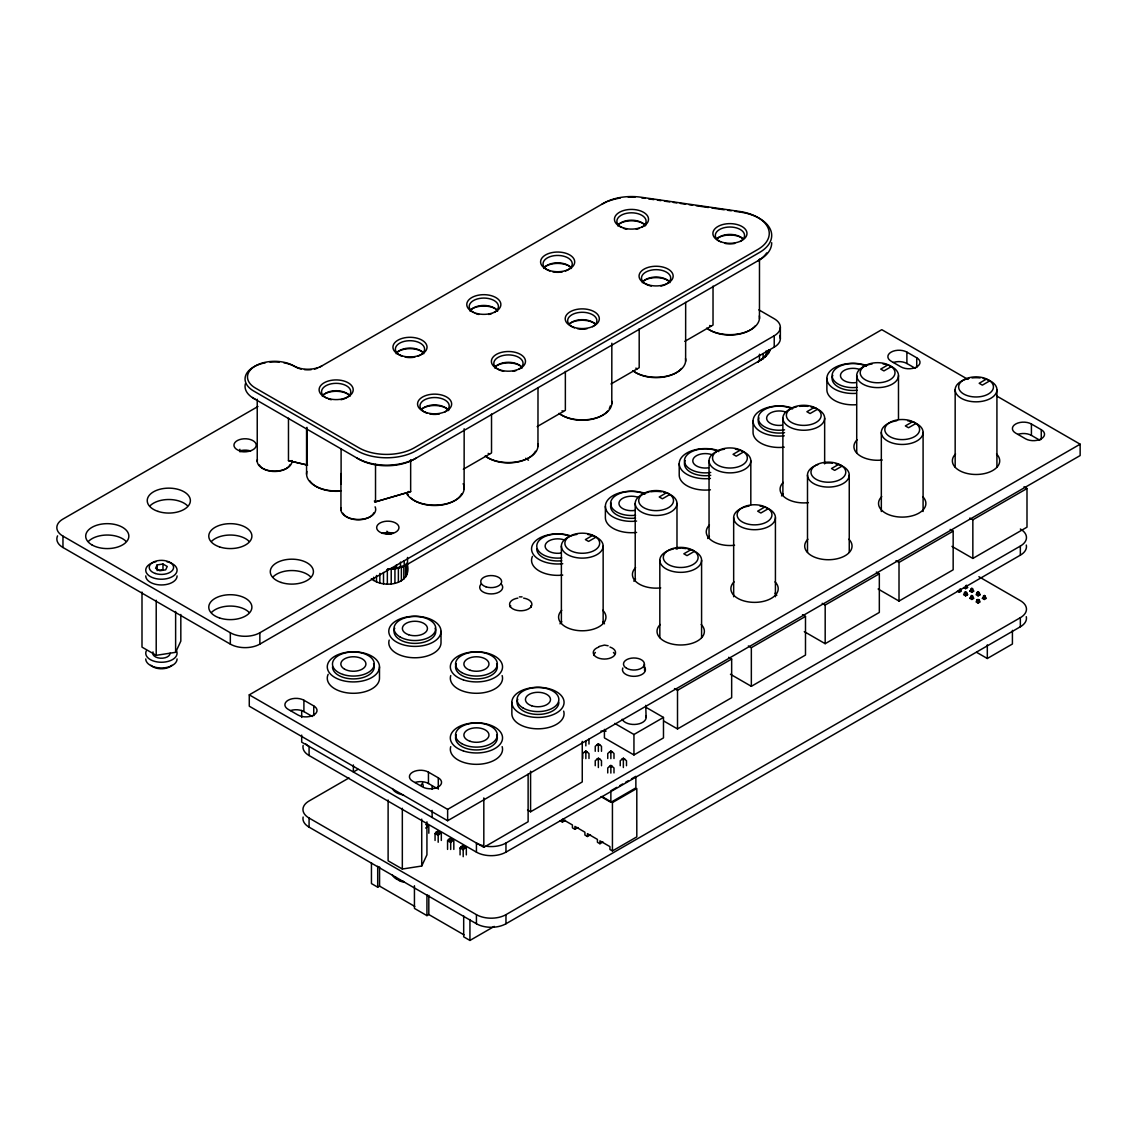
<?xml version="1.0" encoding="UTF-8"?>
<svg xmlns="http://www.w3.org/2000/svg" width="1137" height="1137" viewBox="0 0 1137 1137"><rect width="100%" height="100%" fill="white"/><g stroke="black" fill="none" stroke-linecap="round" stroke-linejoin="round"><path stroke-width="1.5" d="M464.123 489.123L464.166 428.763M537.957 446.5L538 387.575M585.853 751.728L585.853 750.988L588.98 753.533L588.98 758.507M601.487 765.727L601.487 760.738L599.753 759.019L598.36 759.814L598.36 767.532M598.36 758.933L598.36 758.208L599.753 759.019M598.36 744.508L598.36 743.769L601.487 746.313L601.487 751.287M610.867 766.153L610.867 765.428L613.994 767.958L613.994 772.947M613.994 758.507L613.994 753.533L612.26 751.799L610.867 752.595L610.867 758.649M610.867 751.728L610.867 750.988L612.26 751.799M611.791 403.877L611.834 343.218M623.36 758.933L623.36 758.208L626.487 760.738L626.487 765.727M685.625 361.253L685.668 302.314M759.459 318.616L759.488 259.051M239.893 449.3L239.736 451.673L248.975 451.346M371.344 578.676C383.51 589.279 413.726 584.773 406.975 563.071M964.617 592.462L963.636 594.736L965.611 595.859L967.573 594.736L966.592 592.462L964.617 592.462L966.592 592.462M969.889 591.126L971.851 588.284L973.826 591.126L971.851 592.263L969.889 591.126L971.851 589.989M969.889 598.332L971.851 595.49L973.826 598.332L971.851 599.469L969.889 598.332L971.851 597.195M977.124 592.462L976.143 594.736L978.104 595.859L980.08 594.736L979.085 592.462L977.124 592.462L979.085 592.462M977.124 599.668L976.143 601.942L978.104 603.079L980.08 601.942L979.085 599.668L977.124 599.668L979.085 599.668M982.396 598.332L984.358 595.49L986.333 598.332L984.358 599.469L982.396 598.332L984.358 597.195M157.148 564.918L155.584 568.287L159.848 570.746L165.675 569.85L167.238 566.482L162.975 564.023L157.148 564.918L157.148 570.603M141.997 592.064L141.997 647.124L156.21 655.324L175.624 652.325L180.826 641.112L180.826 614.477M388.115 800.036L388.115 860.823L402.327 869.023L421.728 866.024L426.929 854.825L426.929 821.824M766.153 350.907L766.153 356.023L764.362 356.975L770.332 350.139L764.362 356.975L757.739 362.063L766.153 356.023L768.584 353.152L768.584 349.741M425.693 828.091L428.038 825.846M435.059 840.456L435.059 833.506L437.418 831.261L441.312 833.506L441.312 840.456M438.186 842.261L438.186 835.311L440.545 833.051M447.566 849.41L447.566 840.726L449.911 838.466L453.819 840.726L453.819 849.41M450.693 849.481L450.693 842.531L453.038 840.271M460.073 854.896L460.073 847.946L462.418 845.686L466.326 847.946L466.326 854.896M463.2 856.701L463.2 849.751L465.545 847.491M374.357 500.976A17.396 10.048 0 0 1 374.983 502L410.656 491.596L410.656 459.732M585.853 750.988L582.727 753.533L582.727 758.507M598.36 743.769L595.234 746.313L595.234 751.287M598.36 758.208L595.234 760.738L595.234 765.727M610.867 750.988L607.741 753.533L607.741 758.507M610.867 765.428L607.741 767.958L607.741 772.947M623.36 758.208L620.233 760.738L620.233 765.727M766.153 356.023L761.364 359.662L763.098 358.667L763.098 353.55M387.092 569.495L398.575 568.173L405.795 565.26L763.098 358.667M374.983 502L410.656 491.596M320.151 366.896L603.676 203.21A39.326 22.712 0 0 1 641.026 197.227L739.476 211.439A39.326 22.712 0 0 1 767.83 227.414A39.326 22.712 0 0 1 757.739 249.529L414.422 447.751A39.326 22.712 0 0 1 358.795 447.751L255.427 388.058A27.146 15.676 0 0 1 255.427 365.901A27.146 15.676 0 0 1 293.815 365.901A19.841 11.455 0 0 0 321.87 365.901M257.971 406.492L62.961 519.069A20.878 12.052 0 0 0 62.961 536.124L62.961 547.494L230.328 644.11A20.878 12.052 0 0 0 259.861 644.11L774.226 347.14A20.878 12.052 0 0 0 779.641 335.5M463.327 469.24L491.525 452.952L491.525 414.01M537.161 426.602L565.359 410.329L565.359 371.387M610.995 383.979L639.193 367.706L639.193 328.764M684.829 341.356L713.027 325.068L713.027 286.126M62.961 536.124L230.328 632.755A20.878 12.052 0 0 0 259.861 632.755L774.226 335.77A20.878 12.052 0 0 0 774.226 318.73L758.876 309.861M997.106 396.245L1080.15 444.197L1080.15 455.553L447.637 820.729L249.273 706.205L249.273 694.849L881.786 329.673L967.9 379.388M592.761 535.328L585.384 539.592L588.568 541.425L595.959 537.161M666.595 492.705L659.218 496.968L662.402 498.802L669.792 494.538M740.429 450.067L733.052 454.331L736.236 456.179L743.626 451.915M814.263 407.444L806.886 411.708L810.07 413.541L817.46 409.277M888.096 364.821L880.72 369.084L883.904 370.918L891.294 366.654M691.211 549.541L683.834 553.804L687.018 555.638L694.394 551.374M765.045 506.903L757.668 511.167L760.852 513.014L768.228 508.751M838.879 464.28L831.502 468.543L834.686 470.377L842.062 466.113M912.713 421.656L905.336 425.92L908.52 427.754L915.896 423.49M986.546 379.019L979.17 383.283L982.354 385.13L989.73 380.867M357.956 769.351L353.38 771.995L353.38 764.945M349.002 777.935L309.079 800.988A20.878 12.052 0 0 0 309.079 818.043L309.079 827.139L476.431 923.756A20.878 12.052 0 0 0 505.965 923.756L1020.344 626.785A20.878 12.052 0 0 0 1026.285 616.68M249.273 694.849L447.637 809.373L1080.15 444.197M674.525 688.567L677.51 690.301L731.659 659.034L731.659 697.692L677.51 728.945L664.079 721.199M748.359 645.944L751.344 647.664L805.493 616.41L805.493 655.054L751.344 686.322L730.451 674.255M822.193 603.321L825.178 605.04L879.327 573.787L879.327 612.431L825.178 643.684L804.285 631.632M896.027 560.697L899.012 562.417L953.161 531.15L953.161 569.808L899.012 601.061L878.119 589.009M969.861 518.06L972.846 519.78L1026.995 488.526L1026.995 527.17L972.846 558.438L951.953 546.371M584.461 751.799L585.853 752.595L587.246 751.799M596.968 744.579L598.36 745.375L599.753 744.579M614.747 723.402L633.949 734.488L663.482 717.433L663.482 737.899L633.949 754.954L604.415 737.899L604.415 729.371M371.444 862.67L371.444 883.577L377.697 887.187L379.559 886.107L414.778 906.431M527.525 810.027L530.581 811.79L582.258 781.943L582.258 741.381M609.475 766.224L610.867 767.034L612.26 766.224M621.967 759.019L623.36 759.814L624.753 759.019M301.689 735.099L301.689 742.163L483.822 847.307L528.122 821.738L528.122 774.112M485.797 846.17A20.878 12.052 0 0 0 505.965 843.043L1020.344 546.073A20.878 12.052 0 0 0 1020.344 529.018M616.751 787.372L610.867 790.769L610.867 802.324L601.018 796.639M619.693 785.681L622.635 783.976M625.577 782.284L628.519 780.579M631.461 778.888L635.867 776.329L635.867 787.884L610.867 802.324M303.138 745.417A20.878 12.052 0 0 0 309.079 755.522L476.431 852.139A20.878 12.052 0 0 0 505.965 852.139L1020.344 555.169A20.878 12.052 0 0 0 1026.285 545.064M957.382 591.126L959.358 592.263L961.319 591.126L960.339 588.852M965.611 588.653L967.573 587.516L966.592 585.242L965.611 585.811L965.611 588.653L963.636 587.516M559.916 820.63L562.417 822.079L565.459 820.317M972.846 588.852L970.87 588.852M601.843 796.468L612.431 802.58L636.805 788.509L636.805 836.875L612.431 850.945L609.929 849.51L609.929 846.61L599.924 840.84L599.924 843.725L597.422 842.29L597.422 839.404L587.417 833.62L587.417 836.505L584.915 835.07L584.915 832.185L574.924 826.4L574.924 829.299L572.423 827.85L572.423 824.965L562.417 819.194L562.417 822.079M972.846 596.058L970.87 596.058M574.924 829.299L577.966 827.537M414.437 885.751L414.437 908.406L426.943 915.626L428.82 914.546L464.024 934.87M985.338 596.058L983.377 596.058M587.417 836.505L590.473 834.757M599.924 843.725L602.965 841.977M309.079 818.043L476.431 914.66A20.878 12.052 0 0 0 505.965 914.66L1020.344 617.689A20.878 12.052 0 0 0 1020.344 600.634L978.886 576.701M463.683 915.925L463.683 936.831L469.936 940.441L494.268 926.399M976.683 652.368L987.314 658.494L1012.413 644.011L1012.413 630.367M407.529 557.443L407.529 564.265L402.413 566.894L389.28 568.898M405.795 565.26L394.411 569.054L387.831 568.969M766.679 354.09L768.584 353.152M599.199 646.441L604.415 645.091L608.11 645.759M158.611 570.39L162.975 569.708L162.975 564.023M519.382 596.882L522.082 596.882M385.486 533.551L391.725 533.765M600.976 731.077L606.135 731.077M641.623 197.852L645.134 198.364M648.644 198.876L653.917 199.629M657.442 200.14L660.952 200.652M664.477 201.15L669.75 201.917M673.26 202.429L676.771 202.926M680.296 203.438L685.568 204.205M689.079 204.703L692.604 205.214M696.114 205.726L708.422 207.502M711.933 208L724.241 209.776M727.751 210.288L731.276 210.8M734.786 211.297L740.059 212.065M288.471 460.641L307.502 465.09L288.471 460.641L288.471 418.16M916.735 357.8A11.143 6.424 0 0 1 916.735 366.896A11.143 6.424 0 0 1 900.973 366.896L891.138 361.211A11.143 6.424 0 0 1 891.138 352.115A11.143 6.424 0 0 1 906.885 352.115L916.735 357.8L916.735 367.549M1041.265 429.701A11.143 6.424 0 0 1 1041.265 438.797A11.143 6.424 0 0 1 1025.517 438.797L1015.668 433.112A11.143 6.424 0 0 1 1015.668 424.016A11.143 6.424 0 0 1 1031.415 424.016L1041.265 429.701L1041.265 439.436M893.44 362.461A11.143 6.424 0 0 1 906.885 363.485L915.328 368.36M1017.97 434.362A11.143 6.424 0 0 1 1031.415 435.386L1039.858 440.261M1024.011 486.807L1026.995 488.526M950.177 529.43L953.161 531.15M965.611 586.379L967.573 587.516M978.104 593.599L980.08 594.736M965.611 593.599L967.573 594.736M876.343 572.053L879.327 573.787M802.509 614.691L805.493 616.41M728.675 657.314L731.659 659.034M645.759 707.2L663.482 717.433M609.475 751.799L610.867 752.595M596.968 759.019L598.36 759.814M313.755 705.921A11.143 6.424 0 0 1 313.755 715.017A11.143 6.424 0 0 1 298.008 715.017L288.158 709.332A11.143 6.424 0 0 1 288.158 700.236A11.143 6.424 0 0 1 303.906 700.236L313.755 705.921L313.755 715.67M438.285 777.822A11.143 6.424 0 0 1 438.285 786.918A11.143 6.424 0 0 1 422.538 786.918L412.688 781.233A11.143 6.424 0 0 1 412.688 772.137A11.143 6.424 0 0 1 428.45 772.137L438.285 777.822L438.285 789.192M290.461 710.582A11.143 6.424 0 0 1 303.906 711.606L312.348 716.481M415.005 782.483A11.143 6.424 0 0 1 428.45 783.507L436.878 788.382M425.693 824.481L428.82 826.286L428.82 833.236M435.855 832.156L438.981 833.961M448.348 839.376L451.474 841.181M460.855 846.596L463.981 848.401M435.059 833.506L438.186 835.311M447.566 840.726L450.693 842.531M460.073 847.946L463.2 849.751M525.664 458.254L528.463 460.201M386.935 531.206L388.627 533.438M406.975 572.792L406.477 564.094M644.395 664.008L644.608 670.901M645.731 705.366L646.129 717.433M257.232 399.243L257.246 461.622M1031.415 424.016L1031.415 435.386M1020.344 546.073L1020.344 555.169M1020.344 617.689L1020.344 626.785M996.922 389.764L996.922 467.108M987.314 644.864L987.314 658.494M984.358 595.49L984.358 599.469M978.104 591.894L978.104 595.859M978.104 600.237L978.104 603.079M972.846 519.78L972.846 558.438M971.851 588.284L971.851 592.263M971.851 595.49L971.851 599.469M965.611 591.894L965.611 595.859M959.358 589.421L959.358 592.263M955.165 389.764L955.165 467.108M923.088 432.401L923.088 511.494M906.885 352.115L906.885 363.485M899.012 562.417L899.012 601.061M898.486 375.565L898.486 419.51M881.331 432.401L881.331 511.494M856.715 375.565L856.715 452.896M849.254 475.024L849.254 552.369M826.883 378.408L826.883 389.778A26.108 15.065 0 0 0 856.388 404.715M825.178 605.04L825.178 643.684M824.652 418.189L824.652 463.896M807.497 475.024L807.497 552.369M782.881 418.189L782.881 495.533M780.352 327.257L780.352 338.613M775.42 517.648L775.42 596.754M774.226 335.77L774.226 347.14M759.459 354.247L759.459 361.069M753.049 421.031L753.049 432.401A26.108 15.065 0 0 0 784.26 447.182M751.344 647.664L751.344 686.322M750.818 460.812L750.818 504.757M733.663 517.648L733.663 596.754M709.047 460.812L709.047 538.156M701.586 560.285L701.586 637.615M679.215 463.654L679.215 475.024A26.108 15.065 0 0 0 710.426 489.805M677.51 690.301L677.51 728.945M676.984 503.449L676.984 549.143M659.83 560.285L659.83 637.615M635.213 503.449L635.213 580.78M633.949 734.488L633.949 754.954M623.36 759.814L623.36 767.532M612.431 802.58L612.431 850.945M610.867 767.034L610.867 773.089M605.381 506.292L605.381 517.648A26.108 15.065 0 0 0 636.592 532.429M603.15 546.073L603.15 623.417M598.36 745.375L598.36 751.429M588.98 739.093L588.98 744.067M585.853 740.898L585.853 745.872M585.853 752.595L585.853 758.649M561.38 546.073L561.38 623.417M530.581 771.213L530.581 811.79M511.863 702.368L511.863 713.738A26.108 15.065 0 0 0 540.246 728.76A26.108 15.065 0 0 0 563.668 711.122M505.965 843.043L505.965 852.139M505.965 914.66L505.965 923.756M483.822 797.918L483.822 847.307M476.431 852.139L476.431 843.043A20.878 12.052 0 0 0 483.211 845.658M476.431 914.66L476.431 923.756M469.936 919.535L469.936 940.441M447.637 809.373L447.637 820.729M441.014 631.333A26.108 15.065 0 0 1 401.858 644.381A26.108 15.065 0 0 1 401.858 618.272A26.108 15.065 0 0 1 441.014 631.333L441.014 642.689A26.108 15.065 0 0 1 412.632 657.712A26.108 15.065 0 0 1 389.195 640.074M432.131 785.724L432.131 789.249M432.131 810.411L432.131 817.475M428.82 895.373L428.82 914.546M428.45 772.137L428.45 783.507M426.943 894.72L426.943 915.626M421.728 819.137L421.728 866.024M406.676 563.682L406.676 575.024M405.611 564.208L405.611 577.17M404.203 560.783L404.203 565.899M403.82 566.198L403.82 579.159M402.327 808.251L402.327 869.023M401.375 566.311L401.375 580.879M400.48 562.104L400.48 567.221M398.376 567.718L398.376 582.3M396.443 564.776L396.443 568.187M394.937 567.136L394.937 583.338M391.213 569.367L391.213 583.949M387.347 569.538L387.347 584.12M383.51 572.494L383.51 583.835M379.843 573.389L379.843 583.11M379.488 666.85A26.108 15.065 0 0 1 340.333 679.898A26.108 15.065 0 0 1 340.333 653.803A26.108 15.065 0 0 1 379.488 666.85L379.488 678.22A26.108 15.065 0 0 1 349.969 693.158A26.108 15.065 0 0 1 328.167 674.312M379.559 866.934L379.559 886.107M377.697 866.28L377.697 887.187M376.503 575.493L376.503 581.973M375.523 464.237L375.523 501.417M373.632 577.241L373.632 580.481M341.1 448.788L341.1 484.191M340.929 473.56L340.929 509.945M309.079 755.522L309.079 746.426A20.878 12.052 0 0 1 305.754 743.925M306.99 427.327L306.99 464.493M306.564 428.237L306.578 474.228M303.906 700.236L303.906 711.606M301.689 710.412L301.689 717.461M259.861 632.755L259.861 644.11M230.328 632.755L230.328 644.11M175.624 611.464L175.624 652.325M156.21 600.265L156.21 655.324M373.846 512.787A16.017 9.238 0 0 1 358.738 519.794A16.017 9.238 0 0 1 342.99 513.256M290.162 464.464A16.017 9.238 0 0 1 275.055 471.485A16.017 9.238 0 0 1 259.321 464.948M291.996 460.57A17.396 10.048 0 0 1 273.719 471.13A17.396 10.048 0 0 1 257.431 459.533M375.111 506.818A17.396 10.048 0 0 1 359.207 519.453A17.396 10.048 0 0 1 341.114 507.841M461.622 493.884A28.198 16.273 0 0 1 438.086 505.382A28.198 16.273 0 0 1 410.372 497.565M408.339 495.149A28.198 16.273 0 0 1 407.003 492.577M463.171 483.68A29.59 17.083 0 0 1 443.402 504.402A29.59 17.083 0 0 1 406.733 493.828M409.292 492.406A29.59 17.083 0 0 1 408.382 491.468M759.36 315.873A29.59 17.083 0 0 1 740.983 333.439A29.59 17.083 0 0 1 706.645 328.124M755.266 325.878A28.198 16.273 0 0 1 708.422 329.247M711.08 326.205A29.576 17.083 0 0 1 709.673 325.495M685.54 358.496A29.59 17.083 0 0 1 667.149 376.063A29.59 17.083 0 0 1 632.812 370.747M681.433 368.502A28.198 16.273 0 0 1 634.588 371.87M637.246 368.829A29.59 17.083 0 0 1 635.839 368.118M611.706 401.134A29.59 17.083 0 0 1 593.315 418.686A29.59 17.083 0 0 1 558.978 413.385M610.242 405.994A28.198 16.273 0 0 1 609.29 408.624M607.599 411.125A28.198 16.273 0 0 1 560.754 414.493M563.412 411.452A29.59 17.083 0 0 1 562.019 410.741M537.872 443.757A29.59 17.083 0 0 1 519.481 461.324A29.59 17.083 0 0 1 485.144 456.008M535.456 451.247A28.198 16.273 0 0 1 514.222 462.532A28.198 16.273 0 0 1 486.92 457.131M489.578 454.089A29.59 17.083 0 0 1 488.185 453.379M341.1 490.729A29.59 17.083 0 0 1 306.862 471.485M339.636 491.184A28.198 16.273 0 0 1 309.889 480.937M255.427 399.428A27.146 15.676 0 0 1 252.528 397.453M766.693 252.897A39.326 22.712 0 0 1 757.739 260.899M746.995 213.443A41.771 24.119 0 0 1 759.459 252.513L416.142 450.721A41.771 24.119 0 0 1 357.075 450.721L253.707 391.043A29.59 17.083 0 0 1 265.475 362.731M741.395 212.264A41.771 24.119 0 0 1 745.303 213.031M269.995 362.106A29.59 17.083 0 0 1 279.247 362.106M283.767 362.731A29.59 17.083 0 0 1 295.549 366.896A17.396 10.048 0 0 0 301.191 369.07M317.521 368.146A17.396 10.048 0 0 1 314.508 369.07M311.24 369.639A17.396 10.048 0 0 1 304.46 369.639M601.956 204.205A41.771 24.119 0 0 1 605.993 202.144M607.428 201.533A41.771 24.119 0 0 1 620.333 198.009M628.278 197.213A41.771 24.119 0 0 1 634.986 197.227M245.407 383.695A29.59 17.083 0 0 0 253.707 398.433L358.795 459.106A39.326 22.712 0 0 0 414.422 459.106L759.459 259.904A41.771 24.119 0 0 0 771.696 242.693M416.142 458.112A41.771 24.119 0 0 1 357.075 458.112M422.225 408.865A14.625 8.442 0 0 1 436.238 404.971A14.625 8.442 0 0 1 448.39 410.571M421.344 409.149A17.055 9.849 0 0 1 448.902 409.988M426.816 413.115A14.625 8.442 0 0 1 422.836 400.963A14.625 8.442 0 0 1 444.126 399.57A14.625 8.442 0 0 1 444.937 411.935M439.422 413.939A14.625 8.442 0 0 1 429.772 413.939M717.561 238.358A14.625 8.442 0 0 1 742.305 238.358M716.68 238.642A17.055 9.849 0 0 1 741.992 237.875M719.593 241.428A14.625 8.442 0 0 1 719.593 229.489A14.625 8.442 0 0 1 740.272 229.489A14.625 8.442 0 0 1 740.272 241.428M734.758 243.432A14.625 8.442 0 0 1 725.108 243.432M617.689 225.851A14.625 8.442 0 0 1 631.49 220.194A14.625 8.442 0 0 1 645.29 225.851M618.23 224.43A17.055 9.849 0 0 1 645.788 225.268M621.143 227.215A14.625 8.442 0 0 1 621.143 215.277A14.625 8.442 0 0 1 641.822 215.277A14.625 8.442 0 0 1 641.822 227.215M639.264 228.395A14.625 8.442 0 0 1 636.308 229.219M626.658 229.219A14.625 8.442 0 0 1 623.716 228.395M642.306 282.687A14.625 8.442 0 0 1 656.092 277.03A14.625 8.442 0 0 1 669.892 282.687M642.846 281.265A17.055 9.849 0 0 1 668.158 280.498M651.274 286.055A14.625 8.442 0 0 1 644.338 273.079A14.625 8.442 0 0 1 667.86 273.079A14.625 8.442 0 0 1 660.924 286.055M543.856 268.474A14.625 8.442 0 0 1 557.656 262.832A14.625 8.442 0 0 1 571.456 268.474M544.396 267.053A17.055 9.849 0 0 1 569.708 266.285M549.882 271.018A14.625 8.442 0 0 1 546.57 258.369A14.625 8.442 0 0 1 568.727 258.369A14.625 8.442 0 0 1 565.43 271.018M562.488 271.842A14.625 8.442 0 0 1 552.824 271.842M569.893 323.619A14.625 8.442 0 0 1 594.637 323.619M569.012 323.889A17.055 9.849 0 0 1 594.324 323.135M574.483 327.854A14.625 8.442 0 0 1 570.504 315.702A14.625 8.442 0 0 1 591.794 314.309A14.625 8.442 0 0 1 592.604 326.674M587.09 328.678A14.625 8.442 0 0 1 577.44 328.678M470.022 311.112A14.625 8.442 0 0 1 483.822 305.455A14.625 8.442 0 0 1 497.622 311.112M470.562 309.69A17.055 9.849 0 0 1 495.874 308.923M473.489 312.476A14.625 8.442 0 0 1 473.489 300.538A14.625 8.442 0 0 1 494.154 300.538A14.625 8.442 0 0 1 494.154 312.476M491.596 313.656A14.625 8.442 0 0 1 488.654 314.466M478.99 314.466A14.625 8.442 0 0 1 476.048 313.656M494.638 367.947A14.625 8.442 0 0 1 508.424 362.291A14.625 8.442 0 0 1 522.224 367.947M495.178 366.526A17.055 9.849 0 0 1 520.49 365.759M503.606 371.302A14.625 8.442 0 0 1 495.505 359.391A14.625 8.442 0 0 1 517.108 356.549A14.625 8.442 0 0 1 518.77 369.312M516.212 370.491A14.625 8.442 0 0 1 513.256 371.302M396.188 353.735A14.625 8.442 0 0 1 409.988 348.078A14.625 8.442 0 0 1 423.788 353.735M396.728 352.314A17.055 9.849 0 0 1 422.04 351.546M402.214 356.279A14.625 8.442 0 0 1 398.902 343.63A14.625 8.442 0 0 1 421.06 343.63A14.625 8.442 0 0 1 417.762 356.279M414.82 357.103A14.625 8.442 0 0 1 405.156 357.103M322.354 396.358A14.625 8.442 0 0 1 336.154 390.702A14.625 8.442 0 0 1 349.954 396.358M322.894 394.937A17.055 9.849 0 0 1 348.206 394.169M325.822 397.723A14.625 8.442 0 0 1 327.47 384.974A14.625 8.442 0 0 1 349.073 387.816A14.625 8.442 0 0 1 340.986 399.727M331.322 399.727A14.625 8.442 0 0 1 328.38 398.902M176.533 650.876A15.662 9.039 0 0 1 161.411 662.26A15.662 9.039 0 0 1 146.289 650.876M177.074 658.948A15.662 9.039 0 0 1 161.411 667.987A15.662 9.039 0 0 1 145.749 658.948M171.957 665.259A12.18 7.035 0 0 1 150.866 665.259M170.109 653.207A8.698 5.017 0 0 1 160.274 658.195A8.698 5.017 0 0 1 153.012 651.913M177.074 575.905A15.662 9.039 0 0 1 161.411 584.958A15.662 9.039 0 0 1 145.749 575.905M166.769 561.678A15.662 9.039 0 0 1 173.975 575.578A15.662 9.039 0 0 1 148.848 575.578A15.662 9.039 0 0 1 156.053 561.678M150.112 505.738A21.575 12.464 0 0 1 187.477 505.738M211.638 541.269A21.575 12.464 0 0 1 249.017 541.269M88.572 541.269A21.575 12.464 0 0 1 125.951 541.269M211.638 612.303A21.575 12.464 0 0 1 249.017 612.303M273.164 576.786A21.575 12.464 0 0 1 310.543 576.786M239.523 450.991A11.143 6.424 0 0 1 250.666 450.991M382.259 533.395A11.143 6.424 0 0 1 393.402 533.395M62.961 547.494A20.878 12.052 0 0 1 57.561 535.854M710.426 478.435A26.108 15.065 0 0 1 679.571 461.21A26.108 15.065 0 0 1 718.371 450.607M710.724 475.309A20.878 12.052 0 0 1 685.142 460.542M558.85 702.368A20.878 12.052 0 0 1 535.243 714.32A20.878 12.052 0 0 1 517.79 699.255M502.142 675.591A26.108 15.065 0 0 1 476.431 693.286A26.108 15.065 0 0 1 450.735 675.591M496.613 663.724A20.878 12.052 0 0 1 476.431 678.903A20.878 12.052 0 0 1 456.264 663.724M373.547 663.724A20.878 12.052 0 0 1 356.108 678.803A20.878 12.052 0 0 1 332.501 666.85M502.142 746.639A26.108 15.065 0 0 1 476.431 764.334A26.108 15.065 0 0 1 450.735 746.639M496.613 734.772A20.878 12.052 0 0 1 476.431 749.951A20.878 12.052 0 0 1 456.264 734.772M562.758 575.066A26.108 15.065 0 0 1 532.443 556.377M562.758 563.696A26.108 15.065 0 0 1 531.903 546.456A26.108 15.065 0 0 1 570.703 535.868M561.735 560.74A20.878 12.052 0 0 1 536.763 548.915M784.26 435.812A26.108 15.065 0 0 1 753.405 418.572A26.108 15.065 0 0 1 792.205 407.984M784.558 432.671A20.878 12.052 0 0 1 758.976 417.904M636.592 521.073A26.108 15.065 0 0 1 605.737 503.833A26.108 15.065 0 0 1 644.537 493.231M635.569 518.117A20.878 12.052 0 0 1 611.308 503.165M856.388 393.345A26.108 15.065 0 0 1 827.381 375.466A26.108 15.065 0 0 1 866.039 365.347M857.071 390.233A20.878 12.052 0 0 1 832.81 375.281M435.073 628.207A20.878 12.052 0 0 1 414.906 643.386A20.878 12.052 0 0 1 394.738 628.207M907.61 420.747A20.878 12.052 0 0 1 919.321 439.308A20.878 12.052 0 0 1 885.098 439.308A20.878 12.052 0 0 1 896.809 420.747M835.51 463.697A20.878 12.052 0 0 1 845.829 481.647A20.878 12.052 0 0 1 813.182 483.296A20.878 12.052 0 0 1 817.929 464.578M824.297 463.2A20.878 12.052 0 0 1 832.455 463.2M759.942 506.008A20.878 12.052 0 0 1 771.653 524.569A20.878 12.052 0 0 1 737.43 524.569A20.878 12.052 0 0 1 749.141 506.008M687.842 548.944A20.878 12.052 0 0 1 697.464 567.477A20.878 12.052 0 0 1 663.951 567.477A20.878 12.052 0 0 1 673.573 548.944M675.307 548.631A20.878 12.052 0 0 1 680.708 548.219M682.072 548.247A20.878 12.052 0 0 1 686.108 548.631M857.071 387.39A20.878 12.052 0 0 1 832.753 372.566A20.878 12.052 0 0 1 866.408 366.327M856.232 382.544A12.535 7.234 0 0 1 840.57 374.613A12.535 7.234 0 0 1 859.259 369.298M593.969 655.48A10.446 6.026 0 0 1 595.376 652.467M613.454 652.467A10.446 6.026 0 0 1 614.506 653.917M510.3 607.172A10.446 6.026 0 0 1 510.655 605.609M530.823 605.609A10.446 6.026 0 0 1 531.178 607.172M645.717 715.614A12.18 7.035 0 0 1 637.104 724.226A12.18 7.035 0 0 1 622.181 719.252M883.008 363.911A20.878 12.052 0 0 1 894.705 382.473A20.878 12.052 0 0 1 860.496 382.473A20.878 12.052 0 0 1 872.193 363.911M735.341 449.172A20.878 12.052 0 0 1 747.037 467.733A20.878 12.052 0 0 1 712.828 467.733A20.878 12.052 0 0 1 724.525 449.172M810.908 406.861A20.878 12.052 0 0 1 820.516 425.394A20.878 12.052 0 0 1 787.017 425.394A20.878 12.052 0 0 1 796.625 406.861M799.681 406.364A20.878 12.052 0 0 1 807.838 406.364M663.241 492.108A20.878 12.052 0 0 1 672.848 510.641A20.878 12.052 0 0 1 639.349 510.641A20.878 12.052 0 0 1 648.957 492.108M650.691 491.795A20.878 12.052 0 0 1 661.507 491.795M561.735 557.897A20.878 12.052 0 0 1 537.048 544.111A20.878 12.052 0 0 1 568.088 535.626M560.896 553.065A12.535 7.234 0 0 1 545.234 545.135A12.535 7.234 0 0 1 563.924 539.805M635.569 515.274A20.878 12.052 0 0 1 611.251 500.451A20.878 12.052 0 0 1 644.921 494.211M634.73 510.428A12.535 7.234 0 0 1 619.068 502.497A12.535 7.234 0 0 1 637.758 497.182M710.724 472.466A20.878 12.052 0 0 1 684.929 458.211A20.878 12.052 0 0 1 718.755 451.588M708.564 467.804A12.535 7.234 0 0 1 692.902 459.874A12.535 7.234 0 0 1 711.591 454.558M784.558 429.829A20.878 12.052 0 0 1 758.763 415.573A20.878 12.052 0 0 1 792.588 408.95M782.398 425.181A12.535 7.234 0 0 1 766.736 417.251A12.535 7.234 0 0 1 785.425 411.921M983.178 378.436A20.878 12.052 0 0 1 992.8 396.969A20.878 12.052 0 0 1 959.287 396.969A20.878 12.052 0 0 1 968.909 378.436M971.964 377.939A20.878 12.052 0 0 1 980.122 377.939M587.673 534.418A20.878 12.052 0 0 1 599.37 552.98A20.878 12.052 0 0 1 565.16 552.98A20.878 12.052 0 0 1 576.857 534.418M309.079 827.139A20.878 12.052 0 0 1 303.138 817.034M403.464 794.948A15.662 9.039 0 0 1 392.393 788.552M422.651 783.862A15.662 9.039 0 0 1 423.191 786.207M422.651 782.81A15.662 9.039 0 0 1 421.088 784.985M403.464 881.388A15.662 9.039 0 0 1 392.393 874.993M404.374 882.241A12.18 7.035 0 0 1 398.916 880.422M396.969 878.958A12.18 7.035 0 0 1 395.761 877.267M602.766 610.285A23.664 13.658 0 0 1 582.258 630.779A23.664 13.658 0 0 1 561.763 610.285M660.725 587.886A23.664 13.658 0 0 1 636.862 582.457A23.664 13.658 0 0 1 635.597 567.661M701.202 624.497A23.664 13.658 0 0 1 680.708 644.992A23.664 13.658 0 0 1 660.213 624.497M775.036 581.874A23.664 13.658 0 0 1 754.542 602.368A23.664 13.658 0 0 1 734.047 581.874M734.559 545.263A23.664 13.658 0 0 1 710.696 539.819A23.664 13.658 0 0 1 709.431 525.024M808.393 502.639A23.664 13.658 0 0 1 784.53 497.196A23.664 13.658 0 0 1 783.265 482.401M882.227 460.016A23.664 13.658 0 0 1 858.364 454.573A23.664 13.658 0 0 1 857.099 439.777M848.87 539.236A23.664 13.658 0 0 1 828.376 559.731A23.664 13.658 0 0 1 807.881 539.236M922.704 496.613A23.664 13.658 0 0 1 902.209 517.108A23.664 13.658 0 0 1 881.715 496.613M996.538 453.99A23.664 13.658 0 0 1 976.043 474.484A23.664 13.658 0 0 1 955.549 453.99M781.517 495.931A23.664 13.658 0 0 1 783.265 493.771M707.683 538.554A23.664 13.658 0 0 1 709.431 536.394M775.036 593.23A23.664 13.658 0 0 1 776.784 595.39M633.849 581.192A23.664 13.658 0 0 1 635.597 579.031M560.015 623.815A23.664 13.658 0 0 1 561.763 621.655M602.766 621.655A23.664 13.658 0 0 1 604.5 623.815M501.147 583.963A11.484 6.637 0 0 1 491.198 593.912A11.484 6.637 0 0 1 481.249 583.963M523.617 598.119A11.143 6.424 0 0 1 529.856 608.025A11.143 6.424 0 0 1 511.607 608.025A11.143 6.424 0 0 1 517.847 598.119M609.986 647.067A11.143 6.424 0 0 1 612.942 656.774A11.143 6.424 0 0 1 595.887 656.774A11.143 6.424 0 0 1 598.844 647.067M643.897 666.381A11.484 6.637 0 0 1 635.441 676.273A11.484 6.637 0 0 1 622.849 667.973M988.351 379.829L984.741 378.223A17.396 10.048 0 0 0 958.903 385.187A17.396 10.048 0 0 0 979.071 396.827A17.396 10.048 0 0 0 991.109 381.904L988.351 379.829M889.901 365.617L886.306 364.025A17.396 10.048 0 0 0 860.467 370.975A17.396 10.048 0 0 0 880.621 382.615A17.396 10.048 0 0 0 892.673 367.692L889.901 365.617M914.518 422.452L910.908 420.861A17.396 10.048 0 0 0 885.069 427.81A17.396 10.048 0 0 0 905.237 439.45A17.396 10.048 0 0 0 917.275 424.527L914.518 422.452M816.068 408.24L812.472 406.648A17.396 10.048 0 0 0 786.633 413.598A17.396 10.048 0 0 0 806.787 425.238A17.396 10.048 0 0 0 818.839 410.329L816.068 408.24M840.684 465.076L837.074 463.484A17.396 10.048 0 0 0 811.235 470.434A17.396 10.048 0 0 0 831.403 482.074A17.396 10.048 0 0 0 843.455 467.165L840.684 465.076M742.234 450.863L738.638 449.271A17.396 10.048 0 0 0 712.8 456.235A17.396 10.048 0 0 0 732.953 467.875A17.396 10.048 0 0 0 745.005 452.952L742.234 450.863M766.85 507.713L763.24 506.107A17.396 10.048 0 0 0 737.401 513.071A17.396 10.048 0 0 0 757.569 524.711A17.396 10.048 0 0 0 769.621 509.788L766.85 507.713M668.4 493.501L664.804 491.895A17.396 10.048 0 0 0 638.966 498.859A17.396 10.048 0 0 0 659.119 510.499A17.396 10.048 0 0 0 671.171 495.576L668.4 493.501M693.016 550.336L689.406 548.73A17.396 10.048 0 0 0 663.567 555.695A17.396 10.048 0 0 0 683.735 567.335A17.396 10.048 0 0 0 695.787 552.411L693.016 550.336M594.566 536.124L590.97 534.532A17.396 10.048 0 0 0 565.132 541.482A17.396 10.048 0 0 0 585.285 553.122A17.396 10.048 0 0 0 597.337 538.199L594.566 536.124M425.309 412.234A17.055 9.849 0 0 0 451.631 404.488A17.055 9.849 0 0 0 426.858 395.207A17.055 9.849 0 0 0 425.309 412.234M499.143 369.61A17.055 9.849 0 0 0 525.465 361.864A17.055 9.849 0 0 0 500.692 352.584A17.055 9.849 0 0 0 499.143 369.61M400.693 355.398A17.055 9.849 0 0 0 427.015 347.652A17.055 9.849 0 0 0 402.242 338.371A17.055 9.849 0 0 0 400.693 355.398M326.859 398.021A17.055 9.849 0 0 0 353.181 390.289A17.055 9.849 0 0 0 328.408 380.994A17.055 9.849 0 0 0 326.859 398.021M720.645 241.726A17.055 9.849 0 0 0 746.966 233.98A17.055 9.849 0 0 0 722.194 224.7A17.055 9.849 0 0 0 720.645 241.726M622.195 227.514A17.055 9.849 0 0 0 648.516 219.782A17.055 9.849 0 0 0 623.744 210.487A17.055 9.849 0 0 0 622.195 227.514M646.811 284.349A17.055 9.849 0 0 0 673.132 276.618A17.055 9.849 0 0 0 648.36 267.323A17.055 9.849 0 0 0 646.811 284.349M548.361 270.151A17.055 9.849 0 0 0 574.682 262.405A17.055 9.849 0 0 0 549.91 253.11A17.055 9.849 0 0 0 548.361 270.151M572.977 326.987A17.055 9.849 0 0 0 599.298 319.241A17.055 9.849 0 0 0 574.526 309.946A17.055 9.849 0 0 0 572.977 326.987M474.527 312.774A17.055 9.849 0 0 0 500.848 305.029A17.055 9.849 0 0 0 476.076 295.748A17.055 9.849 0 0 0 474.527 312.774M155.314 573.474A12.18 7.035 0 0 0 173.591 567.391A12.18 7.035 0 0 0 155.314 561.294A12.18 7.035 0 0 0 155.314 573.474M92.012 544.936A21.575 12.464 0 0 0 128.111 539.35A21.575 12.464 0 0 0 101.676 524.086A21.575 12.464 0 0 0 92.012 544.936M219.54 617.959A21.575 12.464 0 0 0 251.902 607.172A21.575 12.464 0 0 0 219.54 596.385A21.575 12.464 0 0 0 219.54 617.959M219.54 546.911A21.575 12.464 0 0 0 251.902 536.124A21.575 12.464 0 0 0 219.54 525.337A21.575 12.464 0 0 0 219.54 546.911M281.066 582.442A21.575 12.464 0 0 0 313.428 571.655A21.575 12.464 0 0 0 281.066 560.854A21.575 12.464 0 0 0 281.066 582.442M158 511.394A21.575 12.464 0 0 0 190.376 500.607A21.575 12.464 0 0 0 158 489.82A21.575 12.464 0 0 0 158 511.394M239.523 450.749A11.143 6.424 0 0 0 256.223 445.192A11.143 6.424 0 0 0 239.523 439.621A11.143 6.424 0 0 0 239.523 450.749M382.259 533.168A11.143 6.424 0 0 0 398.973 527.596A11.143 6.424 0 0 0 382.259 522.025A11.143 6.424 0 0 0 382.259 533.168M524.91 715.429A26.108 15.065 0 0 0 564.066 702.368A26.108 15.065 0 0 0 524.91 689.32A26.108 15.065 0 0 0 524.91 715.429M463.384 679.898A26.108 15.065 0 0 0 502.54 666.85A26.108 15.065 0 0 0 463.384 653.803A26.108 15.065 0 0 0 463.384 679.898M463.384 750.946A26.108 15.065 0 0 0 502.54 737.899A26.108 15.065 0 0 0 463.384 724.837A26.108 15.065 0 0 0 463.384 750.946M626.558 668.272A10.446 6.026 0 0 0 644.039 665.571A10.446 6.026 0 0 0 631.248 658.181A10.446 6.026 0 0 0 626.558 668.272M485.982 586.82A10.446 6.026 0 0 0 501.644 581.59A10.446 6.026 0 0 0 485.982 576.374A10.446 6.026 0 0 0 485.982 586.82M461.665 743.584A20.878 12.052 0 0 0 496.613 738.169A20.878 12.052 0 0 0 471.031 723.402A20.878 12.052 0 0 0 461.665 743.584M470.164 741.324A12.535 7.234 0 0 0 488.967 735.056A12.535 7.234 0 0 0 470.164 728.789A12.535 7.234 0 0 0 470.164 741.324M342.933 674.454A20.878 12.052 0 0 0 374.258 664.008A20.878 12.052 0 0 0 342.933 653.562A20.878 12.052 0 0 0 342.933 674.454M344.525 669.125A12.535 7.234 0 0 0 365.489 665.884A12.535 7.234 0 0 0 350.139 657.015A12.535 7.234 0 0 0 344.525 669.125M461.665 672.535A20.878 12.052 0 0 0 496.613 667.135A20.878 12.052 0 0 0 471.031 652.368A20.878 12.052 0 0 0 461.665 672.535M470.164 670.276A12.535 7.234 0 0 0 488.967 664.008A12.535 7.234 0 0 0 470.164 657.74A12.535 7.234 0 0 0 470.164 670.276M523.191 708.053A20.878 12.052 0 0 0 558.139 702.652A20.878 12.052 0 0 0 532.557 687.885A20.878 12.052 0 0 0 523.191 708.053M531.704 705.793A12.535 7.234 0 0 0 550.493 699.525A12.535 7.234 0 0 0 531.704 693.272A12.535 7.234 0 0 0 531.704 705.793M400.139 637.004A20.878 12.052 0 0 0 435.073 631.603A20.878 12.052 0 0 0 409.505 616.837A20.878 12.052 0 0 0 400.139 637.004M408.638 634.744A12.535 7.234 0 0 0 427.441 628.491A12.535 7.234 0 0 0 408.638 622.223A12.535 7.234 0 0 0 408.638 634.744"/></g></svg>
